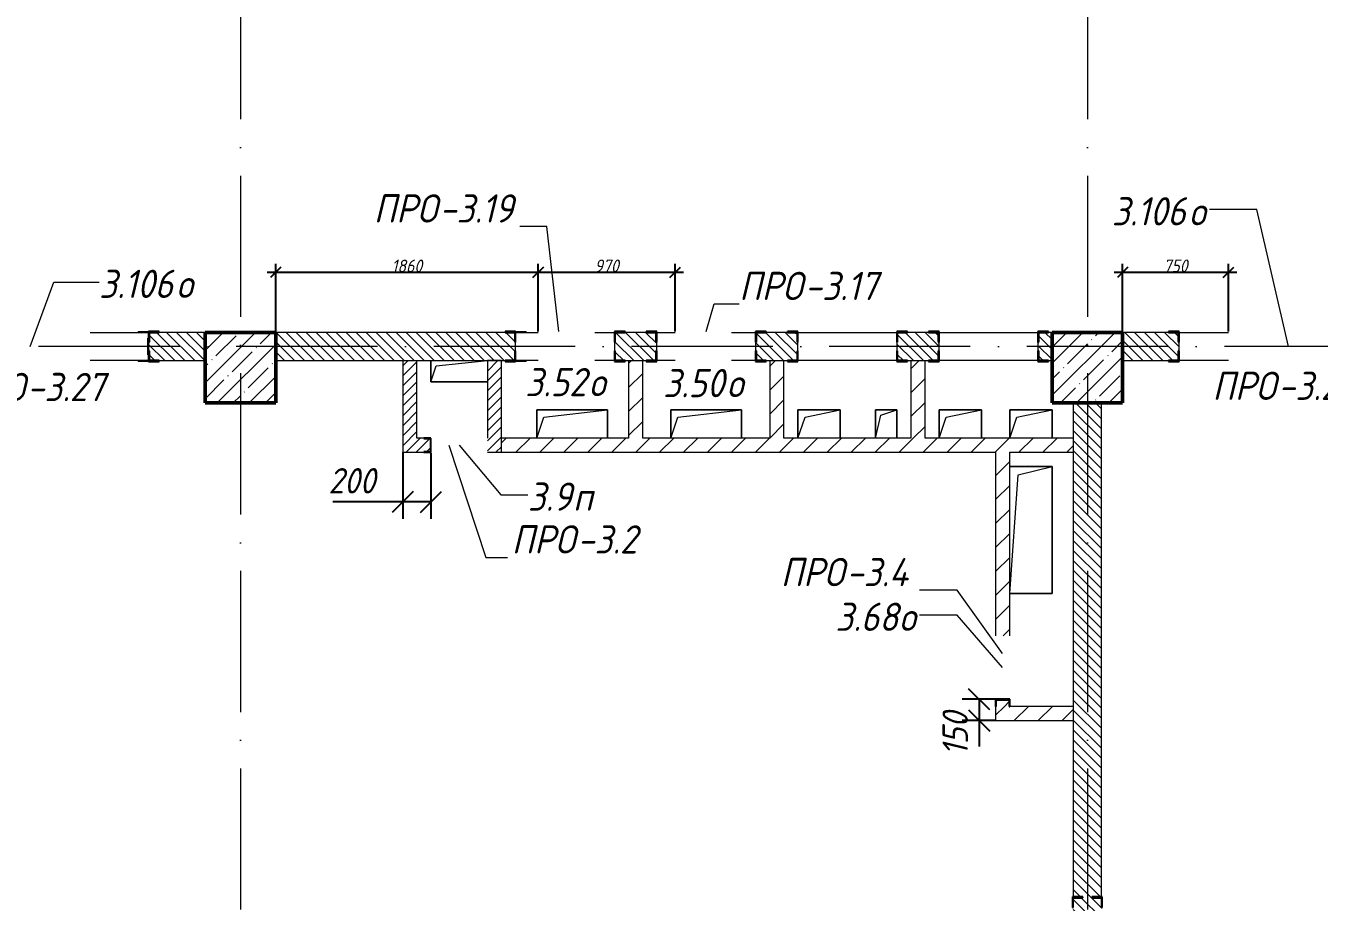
# Model space of a CAD drawing. Header units: millimetres. Extents: x -537608 to 253996, y -217170 to 186033.
# Drawn here: x -131705 to -122543, y 153684 to 159893 of the extents above; entities that cross this region are included whole.
import ezdxf

# ---------------------------------------------------------------- set-up
doc = ezdxf.new("R2010")
doc.units = ezdxf.units.MM
doc.linetypes.add('50_200_ШТРИХ_1Т_ш5_п1_п1_', pattern=[1400, 1000, -200, 0, -200])
for name, color, linetype, lineweight in [('A-____-____-DIMS', 7, 'Continuous', 9), ('A-FLOR-____-OTLN', 7, 'Continuous', 9), ('A-GENM-____-IDEN', 7, 'Continuous', 9), ('A-GENM-____-MCUT', 7, 'Continuous', 25), ('A-GENM-____-OTLN', 7, 'Continuous', 9), ('A-GENM-____-OTLN-1', 7, 'Continuous', 25), ('A-GLAZ-____-IDEN', 7, 'Continuous', 9), ('A-WALL-____-MCUT', 7, 'Continuous', 13), ('A-WALL-____-PATT-1', 7, 'Continuous', 9), ('A-WALL-FNSH-MCUT-1', 7, 'Continuous', 9), ('I-WALL-____-OTLN', 7, 'Continuous', 9), ('S-COLS-____-MCUT', 7, 'Continuous', 50), ('S-COLS-____-OTLN', 7, 'Continuous', 9), ('S-GRID-____-OTLN-1', 7, '50_200_ШТРИХ_1Т_ш5_п1_п1_', 9)]:
    doc.layers.add(name, color=color, linetype=linetype, lineweight=lineweight)
doc.styles.add('ISOCPEUR_I_10', font='isocpeui.ttf', dxfattribs={"width": 0.9, "height": 180})
doc.styles.add('ISOCPEUR_I_11', font='isocpeui.ttf', dxfattribs={"width": 0.9, "height": 200})
doc.styles.add('ISOCPEUR_I_7', font='isocpeui.ttf', dxfattribs={"width": 0.9, "height": 90})
doc.dimstyles.new('ISO-1_8_0_9К_СРЕДНИЙ_Кладочные_1', dxfattribs={"dimscale": 304.8, "dimtxt": 89.638306, "dimasz": 0.246063, "dimexe": 0.19685, "dimexo": 0, "dimgap": 0, "dimtad": 1, "dimdec": 3, "dimrnd": 0.001, "dimdsep": 46, "dimtxsty": 'ISOCPEUR_I_7', "dimblk1": 'OBLIQUE', "dimblk2": 'OBLIQUE', "dimsah": 1, "dimcen": 0.09, "dimdle": 0.19685, "dimazin": 0, "dimtfac": 1, "dimtdec": 4, "dimtix": 1, "dimtmove": 0, "dimatfit": 3, "dimfxl": 1, "dimtvp": 1, "dimtolj": 1, "dimtzin": 0, "dimarcsym": 2})
doc.dimstyles.new('ISO-1_8_0_9К_СРЕДНИЙ_Кладочные_3', dxfattribs={"dimscale": 304.8, "dimtxt": 179.276612, "dimasz": 0.492126, "dimexe": 0.393701, "dimexo": 0, "dimgap": 0, "dimtad": 1, "dimdec": 3, "dimrnd": 0.001, "dimdsep": 46, "dimtxsty": 'ISOCPEUR_I_10', "dimblk1": 'OBLIQUE', "dimblk2": 'OBLIQUE', "dimsah": 1, "dimcen": 0.09, "dimdle": 0.393701, "dimazin": 0, "dimtfac": 1, "dimtdec": 4, "dimtix": 1, "dimtmove": 0, "dimatfit": 3, "dimfxl": 1, "dimtvp": 1, "dimtolj": 1, "dimtzin": 0, "dimarcsym": 2})
pattern_1 = [(45, (-178684.97, 94540.11), (-84.85281, 84.85281), [])]
pattern_2 = [(135, (-178684.97, 94540.114), (-35.35534, -35.35534), [])]
pattern_3 = [(45, (-178684.97, 94540.114), (-35.35534, 35.35534), [])]

# ---------------------------------------------------------------- blocks, each defined once
blk = doc.blocks.new('BSC_Колонна _Прямоугольная - 500х500-V19-АР1_План отверстий 3 этажа в осях 1-64_Ю-ЯЯ')
at = {"layer": 'S-COLS-____-OTLN'}
h = blk.add_hatch(dxfattribs=at)
h.set_pattern_fill('FP_26', color=256, style=0, pattern_type=2)
h.set_pattern_definition([(45, (-54500, -62931.04), (-114.04925, 114.04925), []), (45, (-54385.95, -62931.04), (-114.04925, 114.04925), [201.613, -40.323, 3.353, -36.97])])
h.paths.add_polyline_path([(-250, -250), (250, -250), (250, 250), (-250, 250)], flags=0)
at = {"layer": 'S-COLS-____-MCUT'}
for p, q in [((250, 250), (-250, 250)), ((-250, 250), (-250, -250)), ((250, -250), (250, 250)), ((-250, -250), (250, -250))]:
    blk.add_line(p, q, dxfattribs=at)
blk = doc.blocks.new('BSC_Колонна _Прямоугольная - 500х500-V47-АР1_План отверстий 3 этажа в осях 1-64_Ю-ЯЯ')
at = {"layer": 'S-COLS-____-OTLN'}
h = blk.add_hatch(dxfattribs=at)
h.set_pattern_fill('FP_55', color=256, style=0, pattern_type=2)
h.set_pattern_definition([(45, (-48500, -62931.04), (-114.04925, 114.04925), []), (45, (-48385.95, -62931.04), (-114.04925, 114.04925), [201.613, -40.323, 3.353, -36.97])])
h.paths.add_polyline_path([(-250, -250), (250, -250), (250, 250), (-250, 250)], flags=0)
at = {"layer": 'S-COLS-____-MCUT'}
for p, q in [((250, 250), (-250, 250)), ((-250, 250), (-250, -250)), ((250, -250), (250, 250)), ((-250, -250), (250, -250))]:
    blk.add_line(p, q, dxfattribs=at)
blk = doc.blocks.new('154_Стойка_СКБ_Уголок - СМ-2180_200-28268025-АР1_План отверстий 3 этажа в осях 1-64_Ю-ЯЯ')
at = {"layer": 'A-GENM-____-MCUT'}
for p, q in [((125, 156), (125, 81)), ((200, 156), (125, 156)), ((131, 81), (131, 150)), ((131, 150), (200, 150)), ((200, 150), (200, 156)), ((125, 81), (131, 81)), ((131, 19), (125, 19)), ((125, 19), (125, -56)), ((131, -50), (131, 19)), ((125, -56), (200, -56)), ((200, -50), (131, -50)), ((200, -56), (200, -50))]:
    blk.add_line(p, q, dxfattribs=at)
blk = doc.blocks.new('Стойка_Влож_Уголок_Опорный - Уголок-28213941-АР1_План отверстий 3 этажа в осях 1-64_Ю-ЯЯ')
at = {"layer": 'A-GENM-____-OTLN'}
for p, q in [((-212, -6), (-212, 0)), ((0, 0), (0, -6)), ((-212, -75), (-212, -6)), ((-212, -6), (-206, -6)), ((-212, -75), (-206, -75)), ((-6, -6), (0, -6)), ((-6, -75), (0, -75)), ((0, -6), (0, -75))]:
    blk.add_line(p, q, dxfattribs=at)
blk = doc.blocks.new('Фахверк_СКБ_Уголок - 200_3960_зеркало-28268689-АР1_План отверстий 3 этажа в осях 1-64_Ю-ЯЯ')
at = {"layer": 'A-GENM-____-MCUT'}
for p, q in [((200, 156), (125, 156)), ((125, 156), (125, 81)), ((131, 81), (131, 150)), ((131, 150), (200, 150)), ((200, 150), (200, 156)), ((125, 81), (131, 81)), ((131, 19), (125, 19)), ((125, 19), (125, -56)), ((131, -50), (131, 19)), ((125, -56), (200, -56)), ((200, -50), (131, -50)), ((200, -56), (200, -50))]:
    blk.add_line(p, q, dxfattribs=at)
blk = doc.blocks.new('Фахверк_СКБ_Уголок - 200_3960-28268576-АР1_План отверстий 3 этажа в осях 1-64_Ю-ЯЯ')
at = {"layer": 'A-GENM-____-MCUT'}
for p, q in [((200, 156), (125, 156)), ((125, 156), (125, 81)), ((131, 81), (131, 150)), ((131, 150), (200, 150)), ((200, 150), (200, 156)), ((125, 81), (131, 81)), ((131, 19), (125, 19)), ((125, 19), (125, -56)), ((131, -50), (131, 19)), ((125, -56), (200, -56)), ((200, -50), (131, -50)), ((200, -56), (200, -50))]:
    blk.add_line(p, q, dxfattribs=at)
blk = doc.blocks.new('154_Стойка_СКБ_Уголок - СМ-2480_200-28346303-АР1_План отверстий 3 этажа в осях 1-64_Ю-ЯЯ')
at = {"layer": 'A-GENM-____-MCUT'}
for p, q in [((125, 156), (125, 81)), ((200, 156), (125, 156)), ((131, 81), (131, 150)), ((131, 150), (200, 150)), ((200, 150), (200, 156)), ((125, 81), (131, 81)), ((131, 19), (125, 19)), ((125, 19), (125, -56)), ((131, -50), (131, 19)), ((125, -56), (200, -56)), ((200, -50), (131, -50)), ((200, -56), (200, -50))]:
    blk.add_line(p, q, dxfattribs=at)
blk = doc.blocks.new('Стойка_Влож_Полоса боковая - Полоса-V164-АР1_План отверстий 3 этажа в осях 1-64_Ю-ЯЯ')
at = {"layer": 'A-GENM-____-OTLN'}
for p, q in [((-5, 60), (0, 60)), ((-5, -60), (-5, 60)), ((0, 31), (0, -31)), ((0, -60), (-5, -60))]:
    blk.add_line(p, q, dxfattribs=at)
blk = doc.blocks.new('Фахверк_СКБ_Уголок - 200_3550-28187522-АР1_План отверстий 3 этажа в осях 1-64_Ю-ЯЯ')
at = {"layer": 'A-GENM-____-MCUT'}
for p, q in [((125, 156), (50, 156)), ((50, 156), (50, 150)), ((50, 150), (119, 150)), ((119, 150), (119, 81)), ((125, 81), (125, 156)), ((119, 81), (125, 81)), ((125, 19), (119, 19)), ((119, 19), (119, -50)), ((125, -56), (125, 19)), ((119, -50), (50, -50)), ((50, -50), (50, -56)), ((50, -56), (125, -56))]:
    blk.add_line(p, q, dxfattribs=at)
blk = doc.blocks.new('154_Фахверк_СКБ_Швеллер - Тип_100_3960-28331862-АР1_План отверстий 3 этажа в осях 1-64_Ю-ЯЯ')
at = {"layer": 'A-GENM-____-MCUT'}
for p, q in [((175, 50), (125, 50)), ((125, 50), (125, -50)), ((128, 47), (175, 47)), ((128, -47), (128, 47)), ((175, 47), (175, 50)), ((125, -50), (175, -50)), ((175, -47), (128, -47)), ((175, -50), (175, -47))]:
    blk.add_line(p, q, dxfattribs=at)
blk = doc.blocks.new('AR_Отверстие прямоугольное _в плите_ - AR_Отверстие прямоугольное _в плите_-V165-АР1_План отверстий 3 этажа в осях 1-64_Ю-ЯЯ')
at = {"layer": 'A-GENM-____-OTLN'}
for p, q in [((250, 100), (-250, 100)), ((-250, 100), (-250, -100)), ((-200, 50), (250, 100)), ((250, -100), (250, 100)), ((-250, -100), (-200, 50))]:
    blk.add_line(p, q, dxfattribs=at)
blk = doc.blocks.new('AR_Отверстие прямоугольное _в плите_ - AR_Отверстие прямоугольное _в плите_-30423629-АР1_План отверстий 3 этажа в осях 1-64_Ю-ЯЯ')
at = {"layer": 'A-GENM-____-OTLN'}
for p, q in [((150, 100), (-150, 100)), ((-150, 100), (-150, -100)), ((-100, 50), (150, 100)), ((150, -100), (150, 100)), ((-150, -100), (-100, 50))]:
    blk.add_line(p, q, dxfattribs=at)
blk = doc.blocks.new('AR_Отверстие прямоугольное _в плите_ - AR_Отверстие прямоугольное _в плите_-30423631-АР1_План отверстий 3 этажа в осях 1-64_Ю-ЯЯ')
at = {"layer": 'A-GENM-____-OTLN'}
for p, q in [((75, 100), (-75, 100)), ((-75, 100), (-75, -100)), ((-37.5, 62.5), (75, 100)), ((75, -100), (75, 100)), ((-75, -100), (-37.5, 62.5))]:
    blk.add_line(p, q, dxfattribs=at)
blk = doc.blocks.new('AR_Отверстие прямоугольное _в плите_ - AR_Отверстие прямоугольное _в плите_-V166-АР1_План отверстий 3 этажа в осях 1-64_Ю-ЯЯ')
at = {"layer": 'A-GENM-____-OTLN'}
for p, q in [((-200, 75), (-200, -75)), ((-200, -75), (-162.5, 37.5)), ((-162.5, 37.5), (200, 75)), ((-200, -75), (200, -75))]:
    blk.add_line(p, q, dxfattribs=at)
blk = doc.blocks.new('AR_Отверстие прямоугольное _в плите_ - AR_Отверстие прямоугольное _в плите_-30552588-АР1_План отверстий 3 этажа в осях 1-64_Ю-ЯЯ')
at = {"layer": 'A-GENM-____-OTLN'}
for p, q in [((150, 450), (-150, 450)), ((-150, -450), (-90, 390)), ((-90, 390), (150, 450)), ((150, -450), (150, 450)), ((-150, -450), (150, -450))]:
    blk.add_line(p, q, dxfattribs=at)
blk = doc.blocks.new('154_Фахверк_СКБ_Швеллер - Тип_100_3960_зеркало-36793856-АР1_План отверстий 3 этажа в осях 1-64_Ю-ЯЯ')
at = {"layer": 'A-GENM-____-MCUT'}
for p, q in [((175, 50), (125, 50)), ((125, 50), (125, -50)), ((128, 47), (175, 47)), ((128, -47), (128, 47)), ((175, 47), (175, 50)), ((125, -50), (175, -50)), ((175, -47), (128, -47)), ((175, -50), (175, -47))]:
    blk.add_line(p, q, dxfattribs=at)
blk = doc.blocks.new('_Oblique')
at = {"color": 0, "linetype": 'ByBlock', "lineweight": -2}
blk.add_line((-0.5, -0.5), (0.5, 0.5), dxfattribs=at)
blk = doc.blocks.new('*D1041')
at = {"layer": 'A-____-____-DIMS', "color": 0, "lineweight": -2, "transparency": 16777216}
for p, q in [((-129035, 156871.2), (-129035, 156399.6)), ((-128835, 156868.1), (-128835, 156399.6)), ((-129035, 156519.6), (-129529.1, 156519.6)), ((-128835, 156519.6), (-129155, 156519.6))]:
    blk.add_line(p, q, dxfattribs=at)
at = {"layer": 'Defpoints', "color": 0, "transparency": 16777216}
for p in [(-129035, 156871.2), (-128835, 156868.1), (-128835, 156519.6)]:
    blk.add_point(p, dxfattribs=at)
at = {"layer": 'A-____-____-DIMS', "color": 0, "lineweight": -2, "transparency": 16777216, "xscale": 150, "yscale": 150, "zscale": 150, "rotation": 180}
blk.add_blockref('_Oblique', (-129035, 156519.6), dxfattribs=at)
at = {"layer": 'A-____-____-DIMS', "color": 0, "lineweight": -2, "transparency": 16777216, "xscale": 150, "yscale": 150, "zscale": 150}
blk.add_blockref('_Oblique', (-128835, 156519.6), dxfattribs=at)
at = {"layer": 'A-____-____-DIMS', "color": 0, "transparency": 16777216, "insert": (-129561.8, 156759.6), "char_height": 180, "width": 409.578, "attachment_point": 1, "line_spacing_factor": 1.149209, "style": 'ISOCPEUR_I_10'}
blk.add_mtext('\\A1;200', dxfattribs=at)
blk = doc.blocks.new('*D1016')
at = {"layer": 'A-____-____-DIMS', "color": 0, "lineweight": -2, "transparency": 16777216}
for p, q in [((-129995, 158146.8), (-128015, 158146.8)), ((-129935, 157721.2), (-129935, 158206.8)), ((-128075, 157727.2), (-128075, 158206.8))]:
    blk.add_line(p, q, dxfattribs=at)
at = {"layer": 'Defpoints', "color": 0, "transparency": 16777216}
for p in [(-128075, 158146.8), (-129935, 157721.2), (-128075, 157727.2)]:
    blk.add_point(p, dxfattribs=at)
at = {"layer": 'A-____-____-DIMS', "color": 0, "lineweight": -2, "transparency": 16777216, "xscale": 75, "yscale": 75, "zscale": 75, "rotation": 180}
blk.add_blockref('_Oblique', (-129935, 158146.8), dxfattribs=at)
at = {"layer": 'A-____-____-DIMS', "color": 0, "lineweight": -2, "transparency": 16777216, "xscale": 75, "yscale": 75, "zscale": 75}
blk.add_blockref('_Oblique', (-128075, 158146.8), dxfattribs=at)
at = {"layer": 'A-____-____-DIMS', "color": 0, "transparency": 16777216, "insert": (-129005, 158191.8), "char_height": 90, "width": 504.733, "attachment_point": 5, "style": 'ISOCPEUR_I_7'}
blk.add_mtext('\\A1;1860', dxfattribs=at)
blk = doc.blocks.new('*D1017')
at = {"layer": 'A-____-____-DIMS', "color": 0, "lineweight": -2, "transparency": 16777216}
for p, q in [((-128135, 158146.8), (-127045, 158146.8)), ((-128075, 157727.2), (-128075, 158206.8)), ((-127105, 157727.2), (-127105, 158206.8))]:
    blk.add_line(p, q, dxfattribs=at)
at = {"layer": 'Defpoints', "color": 0, "transparency": 16777216}
for p in [(-127105, 158146.8), (-128075, 157727.2), (-127105, 157727.2)]:
    blk.add_point(p, dxfattribs=at)
at = {"layer": 'A-____-____-DIMS', "color": 0, "lineweight": -2, "transparency": 16777216, "xscale": 75, "yscale": 75, "zscale": 75, "rotation": 180}
blk.add_blockref('_Oblique', (-128075, 158146.8), dxfattribs=at)
at = {"layer": 'A-____-____-DIMS', "color": 0, "lineweight": -2, "transparency": 16777216, "xscale": 75, "yscale": 75, "zscale": 75}
blk.add_blockref('_Oblique', (-127105, 158146.8), dxfattribs=at)
at = {"layer": 'A-____-____-DIMS', "color": 0, "transparency": 16777216, "insert": (-127590, 158192.4), "char_height": 90, "width": 409.578, "attachment_point": 5, "style": 'ISOCPEUR_I_7'}
blk.add_mtext('\\A1;970', dxfattribs=at)
blk = doc.blocks.new('*D1079')
at = {"layer": 'A-____-____-DIMS', "color": 0, "lineweight": -2, "transparency": 16777216}
for p, q in [((-123995, 158146.8), (-123125, 158146.8)), ((-123935, 157721.2), (-123935, 158206.8)), ((-123185, 157727.2), (-123185, 158206.8))]:
    blk.add_line(p, q, dxfattribs=at)
at = {"layer": 'Defpoints', "color": 0, "transparency": 16777216}
for p in [(-123185, 158146.8), (-123935, 157721.2), (-123185, 157727.2)]:
    blk.add_point(p, dxfattribs=at)
at = {"layer": 'A-____-____-DIMS', "color": 0, "lineweight": -2, "transparency": 16777216, "xscale": 75, "yscale": 75, "zscale": 75, "rotation": 180}
blk.add_blockref('_Oblique', (-123935, 158146.8), dxfattribs=at)
at = {"layer": 'A-____-____-DIMS', "color": 0, "lineweight": -2, "transparency": 16777216, "xscale": 75, "yscale": 75, "zscale": 75}
blk.add_blockref('_Oblique', (-123185, 158146.8), dxfattribs=at)
at = {"layer": 'A-____-____-DIMS', "color": 0, "transparency": 16777216, "insert": (-123560, 158192.4), "char_height": 90, "width": 409.578, "attachment_point": 5, "style": 'ISOCPEUR_I_7'}
blk.add_mtext('\\A1;750', dxfattribs=at)
blk = doc.blocks.new('*D1084')
at = {"layer": 'A-____-____-DIMS', "color": 0, "lineweight": -2, "transparency": 16777216}
for p, q in [((-124782.7, 155121.2), (-125070.9, 155121.2)), ((-124950.9, 155121.2), (-124950.9, 154851.2)), ((-124835, 154971.2), (-125070.9, 154971.2)), ((-124950.9, 154971.2), (-124950.9, 154785.5))]:
    blk.add_line(p, q, dxfattribs=at)
at = {"layer": 'Defpoints', "color": 0, "transparency": 16777216}
for p in [(-124950.9, 155121.2), (-124782.7, 155121.2), (-124835, 154971.2)]:
    blk.add_point(p, dxfattribs=at)
at = {"layer": 'A-____-____-DIMS', "color": 0, "lineweight": -2, "transparency": 16777216, "xscale": 150, "yscale": 150, "zscale": 150}
for p, rotation in [((-124950.9, 155121.2), 90), ((-124950.9, 154971.2), 270)]:
    blk.add_blockref('_Oblique', p, dxfattribs=dict(at, rotation=rotation))
at = {"layer": 'A-____-____-DIMS', "color": 0, "transparency": 16777216, "insert": (-125211.2, 154721.4), "char_height": 180, "width": 368.207, "attachment_point": 1, "rotation": 90, "line_spacing_factor": 1.149209, "style": 'ISOCPEUR_I_10'}
blk.add_mtext('\\A1;150', dxfattribs=at)

msp = doc.modelspace()

# ---------------------------------------------------------------- hatches: boundary and pattern name
at = {"layer": 'A-WALL-____-PATT-1'}
h = msp.add_hatch(dxfattribs=at)
h.set_pattern_fill('FP_9', color=256, style=0, pattern_type=2)
h.set_pattern_definition(pattern_2)
h.paths.add_polyline_path([(-132934.9702, 157521.1558), (-132540.9702, 157521.1558), (-132540.9702, 157590.1558), (-132534.9702, 157590.1558), (-132534.9702, 157652.1558), (-132540.9702, 157652.1558), (-132540.9702, 157721.1558), (-132934.9702, 157721.1558)], flags=0)
h.paths.add_polyline_path([(-130828.9702, 157521.1558), (-130434.9702, 157521.1558), (-130434.9702, 157721.1558), (-130828.9702, 157721.1558), (-130828.9702, 157652.1558), (-130834.9702, 157652.1558), (-130834.9702, 157590.1558), (-130828.9702, 157590.1558), (-130828.9702, 157561.1558)], flags=0)
h = msp.add_hatch(dxfattribs=at)
h.set_pattern_fill('FP_9', color=256, style=0, pattern_type=2)
h.set_pattern_definition(pattern_2)
h.paths.add_polyline_path([(-124459.9702, 157521.1558), (-124434.9702, 157521.1558), (-124434.9702, 157721.1558), (-124528.9702, 157721.1558), (-124528.9702, 157652.1558), (-124534.9702, 157652.1558), (-124534.9702, 157590.1558), (-124528.9702, 157590.1558), (-124528.9702, 157521.1558)], flags=0)
h.paths.add_polyline_path([(-127309.9702, 157521.1558), (-127240.9702, 157521.1558), (-127240.9702, 157590.1558), (-127234.9702, 157590.1558), (-127234.9702, 157652.1558), (-127240.9702, 157652.1558), (-127240.9702, 157721.1558), (-127528.9702, 157721.1558), (-127528.9702, 157652.1558), (-127534.9702, 157652.1558), (-127534.9702, 157590.1558), (-127528.9702, 157590.1558), (-127528.9702, 157521.1558), (-127442.5318, 157521.1558)], flags=0)
h.paths.add_polyline_path([(-125240.9702, 157521.1558), (-125240.9702, 157590.1558), (-125234.9702, 157590.1558), (-125234.9702, 157652.1558), (-125240.9702, 157652.1558), (-125240.9702, 157721.1558), (-125528.9702, 157721.1558), (-125528.9702, 157652.1558), (-125534.9702, 157652.1558), (-125534.9702, 157590.1558), (-125528.9702, 157590.1558), (-125528.9702, 157521.1558), (-125309.9702, 157521.1558)], flags=0)
h.paths.add_polyline_path([(-128240.9702, 157521.1558), (-128240.9702, 157590.1558), (-128234.9702, 157590.1558), (-128234.9702, 157652.1558), (-128240.9702, 157652.1558), (-128240.9702, 157721.1558), (-129934.9702, 157721.1558), (-129934.9702, 157521.1558), (-128309.9702, 157521.1558)], flags=0)
h.paths.add_polyline_path([(-126309.9702, 157521.1558), (-126240.9702, 157521.1558), (-126240.9702, 157590.1558), (-126234.9702, 157590.1558), (-126234.9702, 157652.1558), (-126240.9702, 157652.1558), (-126240.9702, 157721.1558), (-126528.9702, 157721.1558), (-126528.9702, 157652.1558), (-126534.9702, 157652.1558), (-126534.9702, 157590.1558), (-126528.9702, 157590.1558), (-126528.9702, 157521.1558), (-126459.9702, 157521.1558)], flags=0)
h = msp.add_hatch(dxfattribs=at)
h.set_pattern_fill('FP_9', color=256, style=0, pattern_type=2)
h.set_pattern_definition(pattern_2)
h.paths.add_polyline_path([(-121828.9702, 157521.1558), (-121434.9702, 157521.1558), (-121434.9702, 157721.1558), (-121828.9702, 157721.1558), (-121828.9702, 157652.1558), (-121834.9702, 157652.1558), (-121834.9702, 157590.1558), (-121828.9702, 157590.1558), (-121828.9702, 157561.1558)], flags=0)
h.paths.add_polyline_path([(-123907.6032, 157521.1558), (-123540.9702, 157521.1558), (-123540.9702, 157590.1558), (-123534.9702, 157590.1558), (-123534.9702, 157652.1558), (-123540.9702, 157652.1558), (-123540.9702, 157721.1558), (-123934.9702, 157721.1558), (-123934.9702, 157521.1558)], flags=0)
h = msp.add_hatch(dxfattribs=at)
h.set_pattern_fill('FP_8', color=256, style=0, pattern_type=2)
h.set_pattern_definition(pattern_3)
h.paths.add_polyline_path([(-128934.9702, 156871.1558), (-128934.9702, 157521.1558), (-129034.9702, 157521.1558), (-129034.9702, 156871.1558)], flags=0)
h = msp.add_hatch(dxfattribs=at)
h.set_pattern_fill('FP_8', color=256, style=0, pattern_type=2)
h.set_pattern_definition(pattern_3)
h.paths.add_polyline_path([(-128334.9702, 156871.1558), (-128334.9702, 157521.1558), (-128434.9702, 157521.1558), (-128434.9702, 156871.1558)], flags=0)
h = msp.add_hatch(dxfattribs=at)
h.set_pattern_fill('FP_7', color=256, style=0, pattern_type=2)
h.set_pattern_definition(pattern_1)
h.paths.add_polyline_path([(-127334.9702, 156971.1558), (-127334.9702, 157521.1558), (-127434.9702, 157521.1558), (-127434.9702, 156971.1558)], flags=0)
h = msp.add_hatch(dxfattribs=at)
h.set_pattern_fill('FP_7', color=256, style=0, pattern_type=2)
h.set_pattern_definition(pattern_1)
h.paths.add_polyline_path([(-126334.9702, 156971.1558), (-126334.9702, 157521.1558), (-126434.9702, 157521.1558), (-126434.9702, 156971.1558)], flags=0)
h = msp.add_hatch(dxfattribs=at)
h.set_pattern_fill('FP_7', color=256, style=0, pattern_type=2)
h.set_pattern_definition(pattern_1)
h.paths.add_polyline_path([(-125334.9702, 156971.1558), (-125334.9702, 157521.1558), (-125434.9702, 157521.1558), (-125434.9702, 156971.1558)], flags=0)
h = msp.add_hatch(dxfattribs=at)
h.set_pattern_fill('FP_9', color=256, style=0, pattern_type=2)
h.set_pattern_definition(pattern_2)
h.paths.add_polyline_path([(-124084.9702, 150221.1558), (-124084.9702, 153715.1558), (-124153.9702, 153715.1558), (-124153.9702, 153721.1558), (-124084.9702, 153721.1558), (-124084.9702, 157221.1558), (-124284.9702, 157221.1558), (-124284.9702, 153721.1558), (-124215.9702, 153721.1558), (-124215.9702, 153715.1558), (-124284.9702, 153715.1558), (-124284.9702, 150221.1558)], flags=0)
h = msp.add_hatch(dxfattribs=at)
h.set_pattern_fill('FP_8', color=256, style=0, pattern_type=2)
h.set_pattern_definition(pattern_3)
h.paths.add_polyline_path([(-128884.9702, 156871.1558), (-128884.9702, 156874.1558), (-128837.9702, 156874.1558), (-128837.9702, 156968.1558), (-128884.9702, 156968.1558), (-128884.9702, 156971.1558), (-128934.9702, 156971.1558), (-128934.9702, 156871.1558)], flags=0)
h = msp.add_hatch(dxfattribs=at)
h.set_pattern_fill('FP_7', color=256, style=0, pattern_type=2)
h.set_pattern_definition(pattern_1)
h.paths.add_polyline_path([(-124734.9702, 156871.1558), (-124284.9702, 156871.1558), (-124284.9702, 156971.1558), (-128334.9702, 156971.1558), (-128334.9702, 156871.1558), (-124791.3354, 156871.1558)], flags=0)
h = msp.add_hatch(dxfattribs=at)
h.set_pattern_fill('FP_7', color=256, style=0, pattern_type=2)
h.set_pattern_definition(pattern_1)
h.paths.add_polyline_path([(-124737.9702, 155071.1558), (-124737.9702, 155118.1558), (-124831.9702, 155118.1558), (-124831.9702, 155071.1558), (-124784.9702, 155071.1558)], flags=0)
h.paths.add_polyline_path([(-124834.9702, 155571.1558), (-124734.9702, 155571.1558), (-124734.9702, 156871.1558), (-124834.9702, 156871.1558), (-124834.9702, 156607.0219)], flags=0)
h = msp.add_hatch(dxfattribs=at)
h.set_pattern_fill('FP_7', color=256, style=0, pattern_type=2)
h.set_pattern_definition(pattern_1)
h.paths.add_polyline_path([(-124834.9702, 154971.1558), (-124284.9702, 154971.1558), (-124284.9702, 155071.1558), (-124834.9702, 155071.1558), (-124834.9702, 154992.5368)], flags=0)

# ---------------------------------------------------------------- linework, layer by layer
at = {"layer": 'A-FLOR-____-OTLN'}
for p, q in [((-128834.9702, 157371.1558), (-128834.9702, 157521.1558)), ((-128434.9702, 157371.1558), (-128834.9702, 157371.1558)), ((-128084.9702, 157171.1558), (-127584.9702, 157171.1558)), ((-128084.9702, 156971.1558), (-128084.9702, 157171.1558)), ((-127584.9702, 157171.1558), (-127584.9702, 156971.1558)), ((-127134.9702, 157171.1558), (-126634.9702, 157171.1558)), ((-127134.9702, 156971.1558), (-127134.9702, 157171.1558)), ((-126634.9702, 157171.1558), (-126634.9702, 156971.1558)), ((-126234.9702, 157171.1558), (-125934.9702, 157171.1558)), ((-126234.9702, 156971.1558), (-126234.9702, 157171.1558)), ((-125934.9702, 157171.1558), (-125934.9702, 156971.1558)), ((-125684.9702, 157171.1558), (-125534.9702, 157171.1558)), ((-125684.9702, 156971.1558), (-125684.9702, 157171.1558)), ((-125534.9702, 157171.1558), (-125534.9702, 156971.1558)), ((-125234.9702, 157171.1558), (-124934.9702, 157171.1558)), ((-125234.9702, 156971.1558), (-125234.9702, 157171.1558)), ((-124934.9702, 157171.1558), (-124934.9702, 156971.1558)), ((-124734.9702, 157171.1558), (-124434.9702, 157171.1558)), ((-124734.9702, 156971.1558), (-124734.9702, 157171.1558)), ((-124434.9702, 157171.1558), (-124434.9702, 156971.1558)), ((-124734.9702, 156771.1558), (-124434.9702, 156771.1558)), ((-124434.9702, 156771.1558), (-124434.9702, 155871.1558)), ((-124434.9702, 155871.1558), (-124734.9702, 155871.1558))]:
    msp.add_line(p, q, dxfattribs=at)
at = {"layer": 'A-GENM-____-IDEN'}
for p, q in [((-128012.9745, 158472.1521), (-128204.5195, 158472.1521)), ((-127929.9702, 157727.1558), (-128012.9745, 158472.1521)), ((-126884.9702, 157727.1558), (-126827.5574, 157922.9516)), ((-126827.5574, 157922.9516), (-126651.7399, 157922.9516)), ((-128707.6629, 156921.1558), (-128446.969, 156126.8872)), ((-128446.969, 156126.8872), (-128292.4949, 156126.8872)), ((-125107.7557, 155895.2175), (-125374.4059, 155895.2175)), ((-124784.9702, 155446.4764), (-125107.7557, 155895.2175))]:
    msp.add_line(p, q, dxfattribs=at)
at = {"layer": 'A-GLAZ-____-IDEN'}
for p, q in [((-122983.7123, 158591.702), (-123320.8183, 158591.702)), ((-122759.9702, 157621.1558), (-122983.7123, 158591.702)), ((-131674.9702, 157621.1558), (-131506.28, 158077.4689)), ((-131506.28, 158077.4689), (-131185.9693, 158077.4689)), ((-128634.9702, 156921.1558), (-128340.5595, 156569.6558)), ((-128340.5595, 156569.6558), (-128149.5195, 156569.6558)), ((-125107.7557, 155717.9925), (-125374.4059, 155717.9925)), ((-124784.9702, 155346.1558), (-125107.7557, 155717.9925))]:
    msp.add_line(p, q, dxfattribs=at)
at = {"layer": 'A-WALL-____-MCUT'}
for p, q in [((-130434.9702, 157721.1558), (-130759.9702, 157721.1558)), ((-128309.9702, 157721.1558), (-129934.9702, 157721.1558)), ((-127309.9702, 157721.1558), (-127459.9702, 157721.1558)), ((-126309.9702, 157721.1558), (-126459.9702, 157721.1558)), ((-125309.9702, 157721.1558), (-125459.9702, 157721.1558)), ((-124434.9702, 157721.1558), (-124459.9702, 157721.1558)), ((-123609.9702, 157721.1558), (-123934.9702, 157721.1558)), ((-128234.9702, 157590.1558), (-128234.9702, 157652.1558)), ((-127534.9702, 157652.1558), (-127534.9702, 157590.1558)), ((-127234.9702, 157590.1558), (-127234.9702, 157652.1558)), ((-126534.9702, 157652.1558), (-126534.9702, 157590.1558)), ((-126234.9702, 157590.1558), (-126234.9702, 157652.1558)), ((-125534.9702, 157652.1558), (-125534.9702, 157590.1558)), ((-125234.9702, 157590.1558), (-125234.9702, 157652.1558)), ((-124534.9702, 157652.1558), (-124534.9702, 157590.1558)), ((-123534.9702, 157590.1558), (-123534.9702, 157652.1558)), ((-130759.9702, 157521.1558), (-130434.9702, 157521.1558)), ((-129934.9702, 157521.1558), (-128309.9702, 157521.1558)), ((-127459.9702, 157521.1558), (-127309.9702, 157521.1558)), ((-126459.9702, 157521.1558), (-126309.9702, 157521.1558)), ((-125459.9702, 157521.1558), (-125309.9702, 157521.1558)), ((-124459.9702, 157521.1558), (-124434.9702, 157521.1558)), ((-123934.9702, 157521.1558), (-123609.9702, 157521.1558)), ((-124284.9702, 157221.1558), (-124284.9702, 153721.1558)), ((-124084.9702, 153721.1558), (-124084.9702, 157221.1558))]:
    msp.add_line(p, q, dxfattribs=at)
at = {"layer": 'A-WALL-FNSH-MCUT-1'}
for p, q in [((-129034.9702, 157521.1558), (-129034.9702, 156871.1558)), ((-128934.9702, 156971.1558), (-128934.9702, 157521.1558)), ((-128334.9702, 157521.1558), (-128434.9702, 157521.1558)), ((-128434.9702, 157521.1558), (-128434.9702, 156971.1558)), ((-128334.9702, 156871.1558), (-128334.9702, 157521.1558)), ((-127434.9702, 157521.1558), (-127434.9702, 156971.1558)), ((-127334.9702, 156971.1558), (-127334.9702, 157521.1558)), ((-126434.9702, 157521.1558), (-126434.9702, 156971.1558)), ((-126334.9702, 156971.1558), (-126334.9702, 157521.1558)), ((-125434.9702, 157521.1558), (-125434.9702, 156971.1558)), ((-125334.9702, 156971.1558), (-125334.9702, 157521.1558)), ((-128884.9702, 156971.1558), (-128934.9702, 156971.1558)), ((-127434.9702, 156971.1558), (-128334.9702, 156971.1558)), ((-126434.9702, 156971.1558), (-127334.9702, 156971.1558)), ((-125434.9702, 156971.1558), (-126334.9702, 156971.1558)), ((-124284.9702, 156971.1558), (-125334.9702, 156971.1558)), ((-129034.9702, 156871.1558), (-128884.9702, 156871.1558)), ((-128434.9702, 156871.1558), (-124834.9702, 156871.1558)), ((-124834.9702, 156871.1558), (-124834.9702, 155571.1558)), ((-124734.9702, 155571.1558), (-124734.9702, 156871.1558)), ((-124734.9702, 156871.1558), (-124284.9702, 156871.1558)), ((-124834.9702, 155071.1558), (-124834.9702, 154971.1558)), ((-124284.9702, 155071.1558), (-124734.9702, 155071.1558)), ((-124834.9702, 154971.1558), (-124284.9702, 154971.1558))]:
    msp.add_line(p, q, dxfattribs=at)
at = {"layer": 'I-WALL-____-OTLN'}
for p, q in [((-131249.9702, 157721.1558), (-130834.9702, 157721.1558)), ((-128234.9702, 157721.1558), (-128074.9702, 157721.1558)), ((-127674.9702, 157721.1558), (-127534.9702, 157721.1558)), ((-127234.9702, 157721.1558), (-127104.9702, 157721.1558)), ((-126704.9702, 157721.1558), (-126534.9702, 157721.1558)), ((-126234.9702, 157721.1558), (-125534.9702, 157721.1558)), ((-125234.9702, 157721.1558), (-124534.9702, 157721.1558)), ((-123534.9702, 157721.1558), (-123184.9702, 157721.1558)), ((-130834.9702, 157521.1558), (-131249.9702, 157521.1558)), ((-128074.9702, 157521.1558), (-128234.9702, 157521.1558)), ((-127534.9702, 157521.1558), (-127674.9702, 157521.1558)), ((-127104.9702, 157521.1558), (-127234.9702, 157521.1558)), ((-126534.9702, 157521.1558), (-126704.9702, 157521.1558)), ((-125534.9702, 157521.1558), (-126234.9702, 157521.1558)), ((-124534.9702, 157521.1558), (-125234.9702, 157521.1558)), ((-123184.9702, 157521.1558), (-123534.9702, 157521.1558))]:
    msp.add_line(p, q, dxfattribs=at)
at = {"layer": 'S-GRID-____-OTLN-1'}
for p, q in [((-130184.9702, 185432.9652), (-130184.9702, 147431.7016)), ((-124184.9702, 185432.9652), (-124184.9702, 147431.7016)), ((-74610.5636, 157621.1558), (-183353.7404, 157621.1558))]:
    msp.add_line(p, q, dxfattribs=at)

# ---------------------------------------------------------------- block references
at = {"layer": 'A-GENM-____-OTLN'}
for p, rotation in [((-130834.9702, 157515.1558), 269.9999999999996), ((-128234.9702, 157727.1558), 89.99999999999955)]:
    msp.add_blockref('Стойка_Влож_Уголок_Опорный - Уголок-28213941-АР1_План отверстий 3 этажа в осях 1-64_Ю-ЯЯ', p, dxfattribs=dict(at, rotation=rotation))
for name, p in [('Стойка_Влож_Полоса боковая - Полоса-V164-АР1_План отверстий 3 этажа в осях 1-64_Ю-ЯЯ', (-130834.9702, 157621.1558)), ('AR_Отверстие прямоугольное _в плите_ - AR_Отверстие прямоугольное _в плите_-V166-АР1_План отверстий 3 этажа в осях 1-64_Ю-ЯЯ', (-128634.9702, 157446.1558)), ('AR_Отверстие прямоугольное _в плите_ - AR_Отверстие прямоугольное _в плите_-V165-АР1_План отверстий 3 этажа в осях 1-64_Ю-ЯЯ', (-127834.9702, 157071.1558)), ('AR_Отверстие прямоугольное _в плите_ - AR_Отверстие прямоугольное _в плите_-V165-АР1_План отверстий 3 этажа в осях 1-64_Ю-ЯЯ', (-126884.9702, 157071.1558)), ('AR_Отверстие прямоугольное _в плите_ - AR_Отверстие прямоугольное _в плите_-30423629-АР1_План отверстий 3 этажа в осях 1-64_Ю-ЯЯ', (-126084.9702, 157071.1558)), ('AR_Отверстие прямоугольное _в плите_ - AR_Отверстие прямоугольное _в плите_-30423631-АР1_План отверстий 3 этажа в осях 1-64_Ю-ЯЯ', (-125609.9702, 157071.1558)), ('AR_Отверстие прямоугольное _в плите_ - AR_Отверстие прямоугольное _в плите_-30423629-АР1_План отверстий 3 этажа в осях 1-64_Ю-ЯЯ', (-125084.9702, 157071.1558)), ('AR_Отверстие прямоугольное _в плите_ - AR_Отверстие прямоугольное _в плите_-30423629-АР1_План отверстий 3 этажа в осях 1-64_Ю-ЯЯ', (-124584.9702, 157071.1558)), ('AR_Отверстие прямоугольное _в плите_ - AR_Отверстие прямоугольное _в плите_-30552588-АР1_План отверстий 3 этажа в осях 1-64_Ю-ЯЯ', (-124584.9702, 156321.1558))]:
    msp.add_blockref(name, p, dxfattribs=at)
at = {"layer": 'A-GENM-____-OTLN-1'}
for name, p in [('154_Стойка_СКБ_Уголок - СМ-2480_200-28346303-АР1_План отверстий 3 этажа в осях 1-64_Ю-ЯЯ', (-130959.9702, 157571.1558)), ('Фахверк_СКБ_Уголок - 200_3960_зеркало-28268689-АР1_План отверстий 3 этажа в осях 1-64_Ю-ЯЯ', (-127659.9702, 157571.1558)), ('Фахверк_СКБ_Уголок - 200_3960_зеркало-28268689-АР1_План отверстий 3 этажа в осях 1-64_Ю-ЯЯ', (-126659.9702, 157571.1558)), ('Фахверк_СКБ_Уголок - 200_3960_зеркало-28268689-АР1_План отверстий 3 этажа в осях 1-64_Ю-ЯЯ', (-125659.9702, 157571.1558)), ('Фахверк_СКБ_Уголок - 200_3960_зеркало-28268689-АР1_План отверстий 3 этажа в осях 1-64_Ю-ЯЯ', (-124659.9702, 157571.1558))]:
    msp.add_blockref(name, p, dxfattribs=at)
for name, p, rotation in [('154_Стойка_СКБ_Уголок - СМ-2180_200-28268025-АР1_План отверстий 3 этажа в осях 1-64_Ю-ЯЯ', (-128109.9702, 157671.1558), 180), ('Фахверк_СКБ_Уголок - 200_3960-28268576-АР1_План отверстий 3 этажа в осях 1-64_Ю-ЯЯ', (-127109.9702, 157671.1558), 180), ('Фахверк_СКБ_Уголок - 200_3960-28268576-АР1_План отверстий 3 этажа в осях 1-64_Ю-ЯЯ', (-126109.9702, 157671.1558), 180), ('Фахверк_СКБ_Уголок - 200_3960-28268576-АР1_План отверстий 3 этажа в осях 1-64_Ю-ЯЯ', (-125109.9702, 157671.1558), 180), ('Фахверк_СКБ_Уголок - 200_3960-28268576-АР1_План отверстий 3 этажа в осях 1-64_Ю-ЯЯ', (-123409.9702, 157671.1558), 180), ('154_Фахверк_СКБ_Швеллер - Тип_100_3960-28331862-АР1_План отверстий 3 этажа в осях 1-64_Ю-ЯЯ', (-128709.9702, 156921.1558), 180), ('154_Фахверк_СКБ_Швеллер - Тип_100_3960_зеркало-36793856-АР1_План отверстий 3 этажа в осях 1-64_Ю-ЯЯ', (-124784.9702, 155246.1558), 270), ('Фахверк_СКБ_Уголок - 200_3550-28187522-АР1_План отверстий 3 этажа в осях 1-64_Ю-ЯЯ', (-124134.9702, 153596.1558), 90.00000000000006)]:
    msp.add_blockref(name, p, dxfattribs=dict(at, rotation=rotation))
at = {"layer": 'S-COLS-____-OTLN'}
for name, p in [('BSC_Колонна _Прямоугольная - 500х500-V47-АР1_План отверстий 3 этажа в осях 1-64_Ю-ЯЯ', (-130184.9702, 157471.1558)), ('BSC_Колонна _Прямоугольная - 500х500-V19-АР1_План отверстий 3 этажа в осях 1-64_Ю-ЯЯ', (-124184.9702, 157471.1558))]:
    msp.add_blockref(name, p, dxfattribs=at)

# ---------------------------------------------------------------- texts
at = {"layer": 'A-GENM-____-IDEN', "char_height": 200, "attachment_point": 1, "style": 'ISOCPEUR_I_11'}
for s, insert, width in [('ПРО', (-129240.2774, 158699.2682), 562.784625), ('-3.19', (-128775.9337, 158699.2682), 663.79725), ('ПРО', (-126651.7399, 158150.0678), 562.784625), ('-3.17', (-126187.3962, 158150.0678), 663.79725), ('ПРО', (-132160.5706, 157434.0033), 562.784625), ('-3.27', (-131696.2269, 157434.0033), 707.088375), ('ПРО', (-123298.8287, 157442.2719), 562.784625), ('-3.27', (-122834.4849, 157442.2719), 707.088375), ('ПРО', (-128262.9015, 156354.0033), 562.784625), ('-3.2', (-127798.5578, 156354.0033), 548.35425), ('ПРО', (-126356.9625, 156122.3337), 562.784625), ('-3.4', (-125892.6188, 156122.3337), 577.215)]:
    msp.add_mtext(s, dxfattribs=dict(at, insert=insert, width=width))
at = {"layer": 'A-GLAZ-____-IDEN', "char_height": 200, "attachment_point": 1, "style": 'ISOCPEUR_I_11'}
for s, insert, width in [('3.106', (-124011.674, 158679.3165), 663.79725), ('\\fISOCPEUR|b0|i1|c204|p34|;\\W.9;о', (-123463.9865, 158679.3165), 158.734125), ('3.106', (-131185.9693, 158165.0835), 663.79725), ('\\fISOCPEUR|b0|i1|c204|p34|;\\W.9;о', (-130638.2818, 158165.0835), 158.734125), ('3.52', (-128167.5195, 157468.5976), 548.35425), ('\\fISOCPEUR|b0|i1|c204|p34|;\\W.9;о', (-127715.082, 157468.5976), 158.734125), ('3.50', (-127190.9455, 157461.6584), 548.35425), ('\\fISOCPEUR|b0|i1|c204|p34|;\\W.9;о', (-126738.508, 157461.6584), 158.734125), ('3.9', (-128149.5195, 156657.2704), 389.620125), ('\\fISOCPEUR|b0|i1|c204|p34|;\\W.9;п', (-127828.0508, 156657.2704), 158.734125), ('3.68', (-125969.8604, 155805.6071), 548.35425), ('\\fISOCPEUR|b0|i1|c204|p34|;\\W.9;о', (-125517.4229, 155805.6071), 158.734125)]:
    msp.add_mtext(s, dxfattribs=dict(at, insert=insert, width=width))

# ---------------------------------------------------------------- dimensions: what is measured, and where the dimension line sits
at = {"layer": 'A-____-____-DIMS'}
for base, p1, p2, override, picture, middle in [((-128074.9702, 158146.8081), (-129934.9702, 157721.1558), (-128074.9702, 157727.1558), {"dimpost": '<>', "dimfxl": 1860.009677}, '*D1016', (-129004.9702, 158191.8081)), ((-127104.9702, 158146.8081), (-128074.9702, 157727.1558), (-127104.9702, 157727.1558), {"dimpost": '<>', "dimfxl": 970}, '*D1017', (-127589.9702, 158192.3876)), ((-123184.9702, 158146.8081), (-123934.9702, 157721.1558), (-123184.9702, 157727.1558), {"dimpost": '<>', "dimfxl": 750.024}, '*D1079', (-123559.9702, 158192.3876))]:
    dim = msp.add_linear_dim(base=base, p1=p1, p2=p2, dimstyle='ISO-1_8_0_9К_СРЕДНИЙ_Кладочные_1', override=override, dxfattribs=at)
    dim.commit()
    dim.dimension.update_dxf_attribs({"geometry": picture, "text_midpoint": middle})
dim = msp.add_linear_dim(base=(-128834.9702, 156519.5706), p1=(-129034.9702, 156871.1558), p2=(-128834.9702, 156868.1078), dimstyle='ISO-1_8_0_9К_СРЕДНИЙ_Кладочные_3', override={"dimpost": '<>', "dimfxl": 200.023224}, dxfattribs=at)
dim.commit()
dim.dimension.update_dxf_attribs({"geometry": '*D1041', "text_midpoint": (-129357.0338, 156519.5706), "dimtype": 160})
dim = msp.add_linear_dim(base=(-124950.8752, 155121.1558), p1=(-124834.9702, 154971.1558), p2=(-124782.6605, 155121.1558), angle=90, dimstyle='ISO-1_8_0_9К_СРЕДНИЙ_Кладочные_3', override={"dimpost": '<>', "dimfxl": 158.859392}, dxfattribs=at)
dim.commit()
dim.dimension.update_dxf_attribs({"geometry": '*D1084', "text_midpoint": (-125091.1524, 154785.5081), "dimtype": 160, "text_rotation": 90})

doc.saveas('drawing.dxf')
